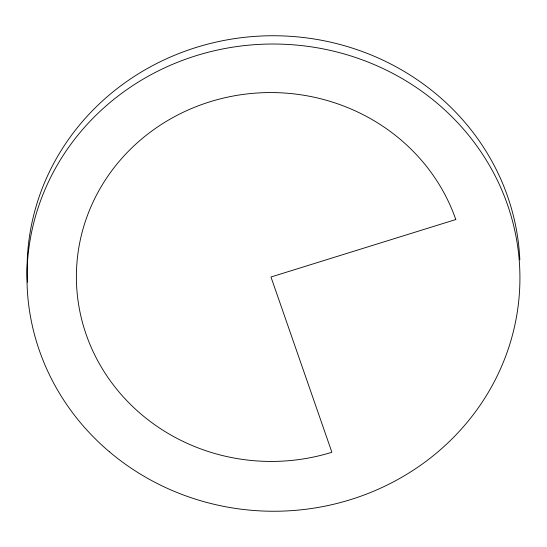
<?xml version="1.0" encoding="UTF-8"?>
<svg xmlns="http://www.w3.org/2000/svg" width="547" height="547" viewBox="0 0 547 547"><rect width="100%" height="100%" fill="white"/><g stroke="black" fill="none" stroke-linecap="round" stroke-linejoin="round"><path stroke-width="0.82" d="M27.466 282.225A246.492 233.617 0.8 0 1 261.391 36.013A246.492 233.617 0.8 0 1 519.828 259.859M455.795 219.532L270.977 277.001L331.892 452.253A194.595 184.435 0.8 0 1 86.166 334.477A194.595 184.435 0.8 0 1 210.069 101.749A194.595 184.435 0.8 0 1 455.795 219.532M109.284 451.672A246.492 233.617 0.8 0 0 514.754 325.588A246.492 233.617 0.8 0 0 196.284 55.65A246.492 233.617 0.8 0 0 109.284 451.672"/></g></svg>
